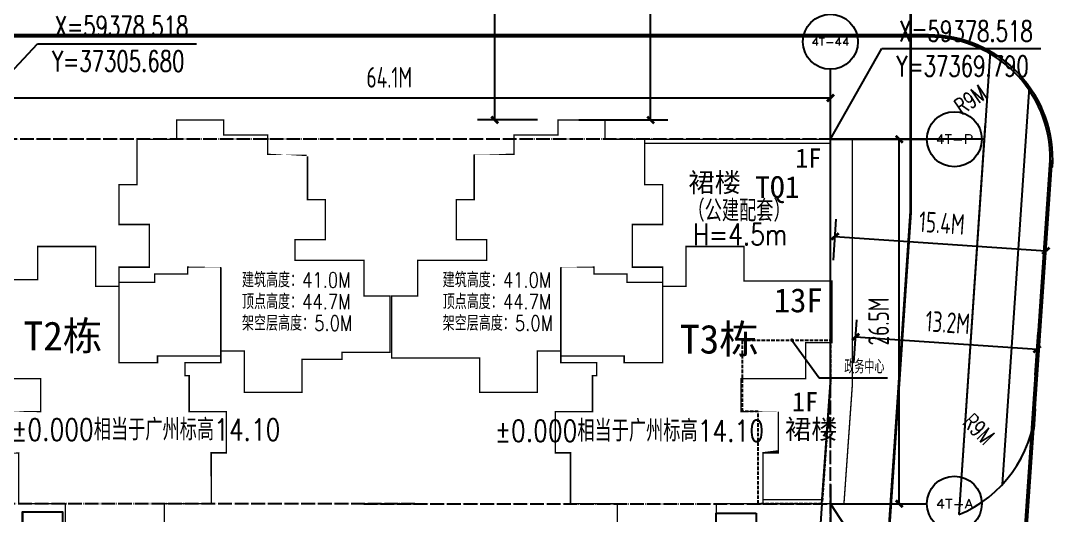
# Model space of a CAD drawing. Extents: x 37173252 to 74842692, y 59158332 to 118813339.
# Drawn here: x 37310942 to 37385918, y 59351171 to 59387142 of the extents above; entities that cross this region are included whole.
import ezdxf
from ezdxf.enums import TextEntityAlignment as Align

# ---------------------------------------------------------------- set-up
doc = ezdxf.new("R2010")
doc.units = 0
doc.header["$LTSCALE"] = 1000
doc.header["$MEASUREMENT"] = 0
doc.linetypes.add('DASH', pattern=[0.35, 0.25, -0.1])
doc.linetypes.add('DOTE', pattern=[2.4200000000000004, 2, -0.2, 0.02, -0.2])
for name, color, linetype in [('@YL', 2, 'Continuous'), ('AXIS_TEXT', 7, 'Continuous'), ('DIM_COOR', 3, 'Continuous'), ('DIM_LEAD', 3, 'Continuous'), ('DL_道路红线_干道网_', 6, 'Continuous'), ('DL_道路红线_支路网_', 1, 'Continuous'), ('DOTE', 16, 'Continuous'), ('PUB_DIM', 3, 'Continuous'), ('PUB_TEXT', 7, 'Continuous'), ('RMJM - P1 - P - 120-1$0$文字说明', 7, 'Continuous'), ('SHAPE', 161, 'Continuous'), ('WALL', 4, 'Continuous'), ('地下轮廓', 5, 'Continuous'), ('屋顶轮廓', 36, 'Continuous')]:
    doc.layers.add(name, color=color, linetype=linetype)
doc.styles.add('_TCH_AXIS', font='COMPLEX', dxfattribs={"bigfont": 'GBCBIG'})
doc.styles.add('_TCH_DIM', font='SIMPLEX', dxfattribs={"bigfont": 'GBCBIG'})
doc.styles.add('_TCH_DIM_T3', font='SIMPLEX', dxfattribs={"width": 0.7058823529411765, "bigfont": 'GBCBIG'})
doc.styles.add('DIM_FONT', font='superos.shx', dxfattribs={"width": 0.8, "bigfont": 'haiwenzw.shx'})
doc.styles.add('RMJM - P1 - P - 120-1$0$RMJM_TEXT', font='arial.ttf', dxfattribs={"height": 2.5})
doc.styles.add('text_zheng', font='simplex.shx', dxfattribs={"width": 0.8, "bigfont": 'hztxt.shx'})
doc.dimstyles.new('_TCH_ARCH&&500', dxfattribs={"dimtxt": 1487.5, "dimasz": 500, "dimexe": 1250, "dimexo": 1500, "dimgap": 631.2500000000001, "dimtad": 1, "dimdec": 0, "dimzin": 0, "dimdsep": 46, "dimtxsty": '_TCH_DIM_T3', "dimblk": 'ARCHTICK', "dimcen": 0.09, "dimclrt": 7, "dimazin": 2, "dimtfac": 1, "dimtdec": 0, "dimtix": 1, "dimtmove": 2, "dimatfit": 3, "dimfxl": 0, "dimtolj": 1, "dimtzin": 0, "dimarcsym": 0})
doc.dimstyles.new('DIMN500', dxfattribs={"dimscale": 5, "dimtxt": 300, "dimasz": 100, "dimexe": 250, "dimexo": 300, "dimgap": 150, "dimtad": 1, "dimdec": 0, "dimzin": 0, "dimdsep": 46, "dimtxsty": 'DIM_FONT', "dimblk": 'ARCHTICK', "dimcen": 0.09, "dimclrt": 7, "dimazin": 2, "dimtfac": 1, "dimtdec": 0, "dimtix": 1, "dimtmove": 2, "dimatfit": 3, "dimldrblk": 'ARCHTICK', "dimfxl": 0, "dimtolj": 1, "dimtzin": 0, "dimarcsym": 0})

# ---------------------------------------------------------------- blocks, each defined once
blk = doc.blocks.new('_ArchTick')
at = {"color": 0, "linetype": 'ByBlock', "const_width": 0.4}
blk.add_lwpolyline([(-0.5, -0.5), (0.5, 0.5)], dxfattribs=at)
blk = doc.blocks.new('*D168')
at = {"layer": 'Defpoints', "color": 0}
for p in [(109475.5444459055, 26741.94624663537), (173585.7575145492, 26742.10581200678), (173585.7746536192, 19855.96616823811)]:
    blk.add_point(p, dxfattribs=at)
at = {"layer": 'PUB_DIM', "color": 0, "lineweight": -2}
for p, q in [((109475.5481792897, 25241.94624664002), (109475.564696129, 18605.80660287057)), ((173585.7612479335, 25242.10581201143), (173585.7777647728, 18605.96616824198)), ((109475.5615849755, 19855.8066028667), (173585.7746536192, 19855.96616823811))]:
    blk.add_line(p, q, dxfattribs=at)
at = {"layer": 'PUB_DIM', "color": 0, "lineweight": -2, "xscale": 500, "yscale": 500, "zscale": 500}
for p, rotation in [((109475.5615849755, 19855.8066028667), 180.0001426047723), ((173585.7746536192, 19855.96616823811), 0.0001426047723220406)]:
    blk.add_blockref('_ArchTick', p, dxfattribs=dict(at, rotation=rotation))
at = {"layer": 'PUB_DIM', "color": 7, "insert": (141530.6643859131, 21355.88638554776), "char_height": 1500, "attachment_point": 5, "rotation": 0.0001426047723220406, "style": 'DIM_FONT'}
blk.add_mtext('\\A1;64.1M', dxfattribs=at)
blk = doc.blocks.new('*D169')
at = {"layer": 'Defpoints', "color": 0}
for p in [(173585.6067557804, 53355.97943310195), (109475.4586825192, 47543.83049745772), (173585.6212213733, 47543.99006270337)]:
    blk.add_point(p, dxfattribs=at)
at = {"layer": 'PUB_DIM', "color": 0, "lineweight": -2}
for p, q in [((109475.454949135, 49043.83049745308), (109475.4411057728, 54605.81986785243)), ((173585.6174879891, 49043.99006269873), (173585.6036446269, 54605.97943309808)), ((109475.4442169263, 53355.81986785631), (173585.6067557804, 53355.97943310195))]:
    blk.add_line(p, q, dxfattribs=at)
at = {"layer": 'PUB_DIM', "color": 0, "lineweight": -2, "xscale": 500, "yscale": 500, "zscale": 500}
for p, rotation in [((109475.4442169263, 53355.81986785631), 180.0001426047723), ((173585.6067557804, 53355.97943310195), 0.0001426047723220406)]:
    blk.add_blockref('_ArchTick', p, dxfattribs=dict(at, rotation=rotation))
at = {"layer": 'PUB_DIM', "color": 7, "insert": (141530.5217529691, 54855.89965047449), "char_height": 1500, "attachment_point": 5, "rotation": 0.0001426047723220406, "style": 'DIM_FONT'}
blk.add_mtext('\\A1;64.1M', dxfattribs=at)
blk = doc.blocks.new('*D170')
at = {"layer": 'Defpoints', "color": 0}
for p in [(172022.0589720851, 50355.95575243531), (178585.7025939317, 50355.95575243531), (172022.0589720851, 23855.95575234219)]:
    blk.add_point(p, dxfattribs=at)
at = {"layer": 'PUB_DIM', "color": 0, "lineweight": -2}
for p, q in [((173522.0589720851, 50355.95575243531), (179835.7025939317, 50355.95575243531)), ((178585.7025939317, 23855.95575234218), (178585.7025939317, 50355.95575243531)), ((173522.0589720851, 23855.95575234218), (179835.7025939317, 23855.95575234218))]:
    blk.add_line(p, q, dxfattribs=at)
at = {"layer": 'PUB_DIM', "color": 0, "lineweight": -2, "xscale": 500, "yscale": 500, "zscale": 500}
for p, rotation in [((178585.7025939317, 50355.95575243531), 90), ((178585.7025939317, 23855.95575234218), 270)]:
    blk.add_blockref('_ArchTick', p, dxfattribs=dict(at, rotation=rotation))
at = {"layer": 'PUB_DIM', "color": 7, "insert": (177085.7025939317, 37105.95575238878), "char_height": 1500, "attachment_point": 5, "rotation": 90, "style": 'DIM_FONT'}
blk.add_mtext('\\A1;26.5M', dxfattribs=at)
blk = doc.blocks.new('T2T3lkx')
at = {"layer": 'SHAPE', "const_width": 100}
for points in [[(126182.7408418109, 109634.1154297306), (123282.805865579, 109634.1082120165), (123282.805865579, 106334.1154297306), (121982.7408418109, 106334.1154297306), (121982.7405787456, 103434.1154297306), (124182.8017765404, 103434.4895577106), (124182.7408418109, 100334.1154297306), (121982.7408418109, 100334.1154297306), (121982.7408416246, 98934.11542973062), (120282.6549417264, 98934.11542973062), (120282.6516942655, 101834.115429969), (116082.8057474546, 101834.115429969), (116082.7404603411, 99434.11542693665), (113182.810671172, 99434.11543677817), (113182.7408410658, 98934.11542973062), (109682.6550111224, 98934.03037158842), (109682.7692264919, 94834.0303619816), (111582.7408412521, 94834.11543166847), (111582.740841252, 92234.29128712555), (116282.7408414383, 92234.11542958906), (116282.7408414383, 89834.11542968592), (113582.7408412521, 89834.11619267007), (113582.7408414383, 86834.11542964121), (114682.8018221323, 86834.11816760845), (114682.8110307171, 83134.29128722241), (118082.7408533593, 83134.11542968592), (118082.7408533593, 81534.11542964121), (125282.7408293311, 81534.11542964121), (125282.7408293311, 83134.11542968592), (128682.8127513196, 83134.29128722241), (128682.7408418109, 86834.11542964121), (129782.7408412521, 86834.11542964121), (129782.8089079968, 89834.11542968592), (127082.7408412521, 89834.11542968592), (127082.7408412521, 92434.11581120035), (126782.7408418332, 92434.11581120035), (126782.7408418332, 93384.11542958906), (129382.7408410658, 93384.11542963772), (129382.7408410658, 94234.11542958906), (131082.7408414383, 94234.11542958906), (131082.9019094623, 91234.11542968592), (135282.7408416246, 91234.11542968592), (135282.8259095599, 93634.11543224892), (138182.9284686766, 93634.11543792626), (138182.9284686766, 94134.11543792626), (141682.9084543811, 94134.12414910627), (141682.6554851656, 98234.11543195834), (139782.7408416246, 98234.11543195834), (139782.6554851656, 100834.1154296859), (134782.6555011698, 100834.3999512151), (134782.7408414383, 102334.1154296495), (136982.7412232806, 102334.1154296495), (136982.7412232806, 105234.1154296412), (135682.7408418109, 105234.1154296412), (135682.7408416246, 108534.1154296859), (132782.7408414383, 108534.1154297381), (132782.7408414383, 109934.1154295444), (129582.7408412521, 109934.1154295444), (129582.7408412521, 111034.1154296412), (126182.7408418109, 111034.1154296412)], [(157292.9989095125, 109634.1154297306), (160192.9338857443, 109634.1082120165), (160192.9338857443, 106334.1154297306), (161492.9989095125, 106334.1154297306), (161492.9991725779, 103434.1154297306), (159292.9379747829, 103434.4895577106), (159292.9989095125, 100334.1154297306), (161492.9989095125, 100334.1154297306), (161492.9989096988, 98934.11542973062), (163193.0848095969, 98934.11542973062), (163193.0880570579, 101834.115429969), (167392.9340038688, 101834.115429969), (167392.9277816316, 99334.14353556553), (170292.9290807677, 99334.13631768624), (170292.9290807677, 99334.13631768624), (173792.9705248314, 99333.96047819383), (173792.9705248314, 94834.0303619816), (171892.9989100713, 94834.11543166847), (171892.9989100713, 92234.29128712555), (167192.9989098851, 92234.11542958906), (167192.9989098851, 89834.11542968592), (169892.9989100713, 89834.11619267007), (169892.9989098851, 86834.11542964121), (168792.937929191, 86834.11816760845), (168792.9287206063, 83134.29128722241), (165392.9988979641, 83134.11542968592), (165392.9988979641, 81534.11542964121), (158192.9989219923, 81534.11542964121), (158192.9989219923, 83134.11542968592), (154792.9270000038, 83134.29128722241), (154792.9989095125, 86834.11542964121), (153692.9989100713, 86834.11542964121), (153692.9308433265, 89834.11542968592), (156392.9989100713, 89834.11542968592), (156392.9989100713, 92434.11581120035), (156692.9989094902, 92434.11581120035), (156692.9989094902, 93384.11542958906), (154092.9989102576, 93384.11542963772), (154092.9989102576, 94234.11542958906), (152392.9989098851, 94234.11542958906), (152392.8378418612, 91234.11542968592), (148192.9989096988, 91234.11542968592), (148192.9103059365, 93733.87081959238), (145292.8112826468, 93733.87082252814), (145292.8112826468, 93733.87082252814), (141792.8312969422, 93733.87082252814), (141793.0842661578, 98234.11543195834), (143692.9989096988, 98234.11543195834), (143693.0842661578, 100834.1154296859), (148693.0842501535, 100834.3999512151), (148692.9989098851, 102334.1154296495), (146492.9985280428, 102334.1154296495), (146492.9985280428, 105234.1154296412), (147792.9989095125, 105234.1154296412), (147792.9989096988, 108534.1154296859), (150692.9989098851, 108534.1154297381), (150692.9989098851, 109934.1154295444), (153892.9989100713, 109934.1154295444), (153892.9989100713, 111034.1154296412), (157292.9989095125, 111034.1154296412)], [(129382.7408408721, 100334.1151661404), (126982.7408416246, 100334.1149614655), (126982.7408416246, 99834.11516614043), (124582.7407194351, 99834.1153947466), (124582.7406622817, 99234.11554747605), (121982.7407190625, 99234.11554747605), (121982.7407190625, 93385.35603986465), (124782.7407194351, 93384.11516789132), (124782.7407194351, 93884.11516620003), (129382.7408410658, 93884.11516620003)], [(154092.9987878494, 100334.1151661404), (156492.9987870968, 100334.1149614655), (156492.9987870968, 99834.11516614043), (158892.9989092864, 99834.1153947466), (158892.9989664398, 99234.11554747605), (161492.9989096589, 99234.11554747605), (161492.9989096589, 93385.35603986465), (158692.9989092864, 93384.11516789132), (158692.9989092864, 93884.11516620003), (154092.9987876556, 93884.11516620003)]]:
    blk.add_lwpolyline(points, close=True, dxfattribs=at)
for points in [[(168792.9287207829, 83134.36227715283), (174665.9193848195, 83133.1630319751), (175282.9432061429, 91874.84604151506), (175282.9432061429, 109634.2826484959), (157292.9989095125, 109634.2932025522)], [(168792.9294680765, 83434.61002484051), (173085.6453705401, 83434.61002484051), (173682.8590000957, 91929.75149969361), (173686.4130141361, 109334.6096031846), (160192.9338857443, 109334.6096031846)]]:
    blk.add_lwpolyline(points, dxfattribs=at)
blk = doc.blocks.new('gjwz')
at = {"color": 251, "linetype": 'DASH'}
blk.add_lwpolyline([(35827181.17989774, 59363918.40410327), (35833581.16597429, 59363918.29174217), (35833580.37758657, 59360818.46400593), (35832964.15817091, 59352018.31883403), (35828330.99971575, 59352018.37089462), (35828330.99992124, 59358718.4896326), (35827181.17955632, 59358718.48966787), (35827181.27084841, 59363918.40410168)], dxfattribs=at)
blk = doc.blocks.new('*D120')
at = {"layer": 'Defpoints', "color": 0}
for p in [(37385446.98431012, 59370406.53683203), (37369899.85313798, 59368218.07345139), (37385225.59909425, 59367169.82140337)]:
    blk.add_point(p, dxfattribs=at)
at = {"layer": 'PUB_DIM', "color": 0, "lineweight": -2}
for p, q in [((37370002.21115059, 59369714.57698873), (37370206.53669769, 59372701.87516116)), ((37370121.23835385, 59371454.78888005), (37385446.98431012, 59370406.53683203)), ((37385327.95710686, 59368666.3249407), (37385532.28265397, 59371653.62311315))]:
    blk.add_line(p, q, dxfattribs=at)
at = {"layer": 'PUB_DIM', "color": 0, "lineweight": -2, "xscale": 500, "yscale": 500, "zscale": 500}
for p, rotation in [((37370121.23835385, 59371454.78888005), 176.08717121046), ((37385446.98431012, 59370406.53683203), 356.08717121046)]:
    blk.add_blockref('_ArchTick', p, dxfattribs=dict(at, rotation=rotation))
at = {"layer": 'PUB_DIM', "color": 7, "insert": (37377886.4693446, 59372427.16639338), "char_height": 1500, "attachment_point": 5, "rotation": 356.08717121046004, "style": 'DIM_FONT'}
blk.add_mtext('\\A1;15.4M', dxfattribs=at)
blk = doc.blocks.new('*D121')
at = {"layer": 'Defpoints', "color": 0}
for p in [(37384806.9694829, 59363247.5032184), (37371389.8258193, 59360758.95901472), (37384575.07320347, 59359857.11302214)]:
    blk.add_point(p, dxfattribs=at)
at = {"layer": 'PUB_DIM', "color": 0, "lineweight": -2}
for p, q in [((37371492.18383191, 59362255.46255206), (37371707.02044258, 59365396.43549211)), ((37384677.43121608, 59361353.61655948), (37384892.26782674, 59364494.58949952)), ((37371621.72209873, 59364149.34921099), (37384806.9694829, 59363247.5032184))]:
    blk.add_line(p, q, dxfattribs=at)
at = {"layer": 'PUB_DIM', "color": 0, "lineweight": -2, "xscale": 500, "yscale": 500, "zscale": 500}
for p, rotation in [((37371621.72209873, 59364149.34921099), 176.0871712104492), ((37384806.9694829, 59363247.5032184), 356.0871712104492)]:
    blk.add_blockref('_ArchTick', p, dxfattribs=dict(at, rotation=rotation))
at = {"layer": 'PUB_DIM', "color": 7, "insert": (37378316.70380343, 59365194.92975203), "char_height": 1500, "attachment_point": 5, "rotation": 356.08717121044924, "style": 'DIM_FONT'}
blk.add_mtext('\\A1;13.2M', dxfattribs=at)
blk = doc.blocks.new('*D131')
at = {"layer": 'Defpoints', "color": 0}
for p in [(37349999.88152321, 59407418.51613791), (37356724.96872355, 59407418.51613791), (37349999.88152321, 59379918.22840284)]:
    blk.add_point(p, dxfattribs=at)
at = {"layer": 'PUB_DIM', "color": 0, "lineweight": -2}
for p, q in [((37351499.88152321, 59407418.51613791), (37357974.96872355, 59407418.51613791)), ((37356724.96872355, 59379918.22840284), (37356724.96872355, 59407418.51613791)), ((37351499.88152321, 59379918.22840284), (37357974.96872355, 59379918.22840284))]:
    blk.add_line(p, q, dxfattribs=at)
at = {"layer": 'PUB_DIM', "color": 0, "lineweight": -2, "xscale": 500, "yscale": 500, "zscale": 500}
for p, rotation in [((37356724.96872355, 59407418.51613791), 90), ((37356724.96872355, 59379918.22840284), 270)]:
    blk.add_blockref('_ArchTick', p, dxfattribs=dict(at, rotation=rotation))
at = {"layer": 'PUB_DIM', "color": 7, "insert": (37355224.96872354, 59393668.37227038), "char_height": 1500, "attachment_point": 5, "rotation": 90, "style": 'DIM_FONT'}
blk.add_mtext('\\A1;27.5M', dxfattribs=at)
blk = doc.blocks.new('gdzh')
at = {"layer": 'PUB_TEXT', "style": 'text_zheng', "width": 0.8}
for s, p in [('建筑高度：41.0M', (37262342.91724998, 59367741.58838728)), ('顶点高度：44.7M', (37262342.91724998, 59366162.16232973)), ('架空层高度：5.0M', (37262342.91724998, 59364599.57123986))]:
    blk.add_text(s, height=1093.0626, dxfattribs=at).set_placement(p)
blk = doc.blocks.new('*D266')
at = {"layer": 'Defpoints', "color": 0}
for p in [(37345386.02057363, 59429841.72765085), (37349988.08591331, 59429842.81497418), (37349999.88152321, 59379918.22840282)]:
    blk.add_point(p, dxfattribs=at)
at = {"layer": 'PUB_DIM', "color": 0, "lineweight": -2}
for p, q in [((37348488.08595517, 59429842.46057136), (37344136.02060852, 59429841.43231517)), ((37345397.81618353, 59379917.14107949), (37345386.02057363, 59429841.72765085)), ((37348499.88156507, 59379917.874), (37344147.81621842, 59379916.84574381))]:
    blk.add_line(p, q, dxfattribs=at)
at = {"layer": 'PUB_DIM', "color": 0, "lineweight": -2, "xscale": 500, "yscale": 500, "zscale": 500}
for p, rotation in [((37345386.02057363, 59429841.72765085), 90.01353719074758), ((37345397.81618353, 59379917.14107949), 270.0135371907476)]:
    blk.add_blockref('_ArchTick', p, dxfattribs=dict(at, rotation=rotation))
at = {"layer": 'PUB_DIM', "color": 7, "insert": (37346766.91834022, 59404879.75923443), "char_height": 1487.5, "attachment_point": 5, "rotation": 270.01353719074757, "style": '_TCH_DIM_T3'}
blk.add_mtext('\\A1;49.9M', dxfattribs=at)
blk = doc.blocks.new('T2T3swzx')
at = {"layer": 'DOTE', "color": 16, "linetype": 'DOTE', "ltscale": 0.5}
for p, q in [((173585.6477559168, 19459.24461178854), (173585.7335867916, 53944.39398297295)), ((176192.0207147856, 50355.91566505656), (106869.1714870367, 50355.91539127752)), ((143391.9822898243, 23855.91539118066), (106869.2004106228, 23855.91539118066)), ((139669.209911998, 23855.9156649597), (176191.991791207, 23855.9156649597))]:
    blk.add_line(p, q, dxfattribs=at)
at = {"layer": 'PUB_DIM'}
for p, q in [((173585.6477555182, 53944.55327449832), (173585.6440321626, 55440.5239712619)), ((178192.0207147856, 50355.91566505656), (180592.0207147856, 50355.91566505656)), ((178192.0207147856, 23855.9156649597), (180592.0207147856, 23855.9156649597))]:
    blk.add_line(p, q, dxfattribs=at)
for centre in [(173585.6368042578, 57440.52397124884), (182592.0207147856, 50355.91566505656), (182592.0207147856, 23855.9156649597)]:
    blk.add_circle(centre, 2000, dxfattribs=at)
at = {"layer": 'AXIS_TEXT', "style": '_TCH_AXIS'}
for s, height, p, p2 in [('4T-44', 559.366157125685, (172213.8578951163, 57160.840892686), (174957.4157133994, 57160.840892686)), ('4T-P', 686.7921756227206, (181234.7885581978, 50012.5195772452), (183949.2528713733, 50012.5195772452)), ('4T-A', 679.0997501017326, (181233.8212145821, 23516.36578990883), (183950.220214989, 23516.36578990883))]:
    blk.add_text(s, height=height, dxfattribs=at).set_placement(p, p2, align=Align.FIT)
at = {"layer": 'PUB_DIM'}
for p1, p2, distance, text, picture, middle in [((109475.4586825192, 47543.83049745773), (173585.6212213733, 47543.99006270338), 5811.989370416575, '64.1M', '*D169', (141530.5217529691, 54855.89965047449)), ((172022.0589720851, 23855.95575234219), (172022.0589720851, 50355.95575243531), -6563.643621846597, '26.5M', '*D170', (177085.7025939317, 37105.95575238878)), ((109475.5444459055, 26741.94624663537), (173585.7575145492, 26742.10581200678), -6886.13964379, '64.1M', '*D168', (141530.6643859131, 21355.88638554776))]:
    dim = blk.add_aligned_dim(p1=p1, p2=p2, distance=distance, text=text, dimstyle='DIMN500', dxfattribs=at)
    dim.commit()
    dim.dimension.update_dxf_attribs({"geometry": picture, "text_midpoint": middle})

msp = doc.modelspace()

# ---------------------------------------------------------------- linework, layer by layer
at = {"layer": '@YL'}
msp.add_line((37379141.04891389, 59351226.35625085), (37381423.33890148, 59384893.16628911), dxfattribs=at)
msp.add_lwpolyline([(37379132.92605984, 59351222.98762725, 0.2849150459885871), (37384668.5678532, 59358927.31561171), (37384566.86470541, 59357432.22976114)], format="xyb", dxfattribs=at)
for points in [[(37368257.25695705, 59338533.94993128), (37369191.65443165, 59352016.85651574)], [(37311079.45618303, 59347087.49382931), (37311079.45618303, 59351418.39083291), (37313979.57544109, 59351418.40373093), (37313979.57544109, 59350318.22812905), (37320279.57541706, 59350318.228129), (37320279.57541706, 59347087.49382931), (37311079.45618303, 59347087.49382931)], [(37311079.45618303, 59351418.39083291), (37311079.45618303, 59347087.49382931)], [(37364390.00715348, 59351320.98980752), (37364390.0071535, 59347320.91856968), (37353789.72744121, 59347320.91856968), (37353789.72744121, 59350317.98352174), (37361489.95634063, 59350317.98352174), (37361489.95634063, 59351321.00122534), (37364390.00714318, 59351320.82261398)]]:
    msp.add_lwpolyline(points, dxfattribs=at)
at = {"layer": 'DIM_COOR', "color": 3}
for p, q in [((37305679.632871, 59378518.40399702), (37312168.91527982, 59385463.97870578)), ((37312168.91527982, 59385463.97870578), (37323718.91527982, 59385463.97870578)), ((37369789.90644182, 59378518.2281505), (37373528.87433971, 59385103.6818939)), ((37373528.87433971, 59385103.6818939), (37385078.87433971, 59385103.6818939)), ((37369789.82402111, 59352017.47672601), (37374108.24015277, 59345390.34215099))]:
    msp.add_line(p, q, dxfattribs=at)
at = {"layer": 'DIM_LEAD'}
for p, q in [((37366989.70512808, 59363918.34090509), (37368976.13213919, 59361162.9434107)), ((37368976.13213919, 59361162.9434107), (37373942.04916809, 59361162.9434107))]:
    msp.add_line(p, q, dxfattribs=at)
at = {"layer": 'DIM_LEAD', "const_width": 120}
msp.add_lwpolyline([(37366954.61729328, 59363967.01167505, 1), (37367024.79296289, 59363869.67013513, 1)], format="xyb", close=True, dxfattribs=at)
at = {"layer": 'DL_道路红线_干道网_', "color": 8}
msp.add_line((37382289.25918422, 59353419.24062902), (37384254.86749376, 59382314.6352746), dxfattribs=at)
for points in [[(37369171.49105217, 59352018.22812897), (37369789.90643969, 59360818.46400593), (37369789.90644182, 59378518.2281505)], [(37380989.68393555, 59378518.22814915), (37369789.90643969, 59378518.2281505)]]:
    msp.add_lwpolyline(points, dxfattribs=at)
at = {"layer": 'DL_道路红线_支路网_', "color": 4}
for p, q in [((37376918.10037275, 59386101.80795921), (37268462.35921736, 59386101.80795921)), ((37380637.87772871, 59300096.01763686), (37385897.40148928, 59376991.76533222))]:
    msp.add_line(p, q, dxfattribs=at)
at = {"layer": 'DL_道路红线_支路网_', "color": 8}
for p, q in [((37376918.10037275, 59385951.80795921), (37268462.35921736, 59385951.80795921)), ((37380488.22737498, 59300106.25343812), (37385747.75113555, 59377002.00113349))]:
    msp.add_line(p, q, dxfattribs=at)
at = {"layer": 'DL_道路红线_支路网_'}
msp.add_line((37379141.04891389, 59351226.35625085), (37381069.72046505, 59379694.80361981), dxfattribs=at)
at = {"layer": 'DL_道路红线_支路网_', "color": 4}
for points in [[(37365891.21469946, 59386101.95853534), (37376918.11063449, 59386101.95853534, -0.4342498155021459), (37385897.35934162, 59376491.14542522), (37385897.40148928, 59376491.76533223)], [(37376918.10037275, 59386101.80795921, -0.1318486523326041), (37381423.33890148, 59384893.16628911, -0.002730662278325892)]]:
    msp.add_lwpolyline(points, format="xyb", dxfattribs=at)
msp.add_arc((37376918.10037275, 59377101.80795921), 9000, 356.1084517228389, 90, dxfattribs=at)
at = {"layer": 'DL_道路红线_支路网_', "color": 8}
msp.add_arc((37376918.10037275, 59377101.80795921), 8850, 356.1084517228389, 90, dxfattribs=at)
at = {"layer": 'PUB_DIM'}
for points in [[(37379291.58608769, 59379602.72344228, 0, 0, 0), (37383253.82253011, 59382312.09281068, 264, 0, 0), (37383914.19527052, 59382763.65437207, 0, 0, 0)], [(37378671.93870399, 59357771.8348098, 0, 0, 0), (37382071.24605383, 59354382.92502325, 264, 0, 0), (37382637.7972788, 59353818.10672549, 0, 0, 0)]]:
    msp.add_lwpolyline(points, format="xyseb", dxfattribs=at)
at = {"layer": 'WALL'}
msp.add_line((37369789.90643205, 59368718.40313438), (37369789.90643013, 59371218.40313876), dxfattribs=at)
at = {"layer": '地下轮廓', "linetype": 'DASH', "ltscale": 3, "const_width": 200}
msp.add_lwpolyline([(37295953.03053988, 59292218.25986616), (37324852.850707, 59292218.25986615), (37324852.850707, 59291768.25983761), (37341163.13050243, 59291768.25983761), (37341163.13050047, 59292218.25986615), (37341163.2131599, 59293315.21113662), (37350288.13038904, 59293315.21618024), (37364063.29529119, 59293315.21618), (37364063.29530828, 59308063.27329142), (37371187.53320004, 59308063.27328844), (37375628.62157986, 59373349.42451799), (37375628.62154731, 59397013.27356486), (37351228.6223854, 59397013.27337966), (37351228.62157609, 59402363.27329619), (37262628.62158249, 59402363.27329619)], dxfattribs=at)

# ---------------------------------------------------------------- block references
for name, p in [('gjwz', (1536208.814434528, 0)), ('T2T3swzx', (37196204.16532453, 59328162.48859544)), ('gdzh', (64682.06215664744, 0)), ('gdzh', (79266.59983634949, 0))]:
    msp.add_blockref(name, p)
at = {"layer": '屋顶轮廓'}
msp.add_blockref('T2T3lkx', (37196106.88261314, 59268884.1129732), dxfattribs=at)

# ---------------------------------------------------------------- texts
at = {"layer": 'PUB_DIM', "color": 7, "style": '_TCH_DIM', "width": 0.7058823529411765}
for rotation, p in [(34.36424251275432, (37379336.72422226, 59380245.36451535)), (315.087760308169, (37379311.75586694, 59357847.06112169))]:
    msp.add_text('R9M', height=1190, rotation=rotation, dxfattribs=at).set_placement(p)
at = {"layer": 'PUB_TEXT'}
for s, height, style, width, p in [('X=59378.518', 1487.5, '_TCH_DIM', 0.7058823529411765, (37313418.91527982, 59385988.97870578)), ('X=59378.518', 1487.5, '_TCH_DIM', 0.7058823529411765, (37374778.87433971, 59385628.6818939)), ('Y=37305.680', 1487.5, '_TCH_DIM', 0.7058823529411765, (37313218.91527982, 59383451.47870578)), ('Y=37369.790', 1487.5, '_TCH_DIM', 0.7058823529411765, (37374578.87433971, 59383091.1818939)), ('（公建配套）', 1561.518, 'text_zheng', 0.8, (37359405.2839803, 59372542.10074861)), ('H=4.5m', 1561.518, 'text_zheng', 0.8, (37359785.49209831, 59370824.16520999)), ('±0.000相当于广州标高14.10', 1561.518, 'text_zheng', 0.8, (37310259.81850528, 59356620.48591354)), ('±0.000相当于广州标高14.10', 1561.518, 'text_zheng', 0.8, (37345402.11212925, 59356539.7023941))]:
    msp.add_text(s, height=height, dxfattribs=dict(at, style=style, width=width)).set_placement(p)
at = {"layer": 'PUB_TEXT', "style": '_TCH_DIM'}
msp.add_text('政务中心', height=1012.765957446808, dxfattribs=at).set_placement((37370800.98533831, 59361477.9434107))
at = {"layer": 'RMJM - P1 - P - 120-1$0$文字说明', "attachment_point": 3, "style": 'RMJM - P1 - P - 120-1$0$RMJM_TEXT'}
for s, insert, char_height, width in [('{\\fSimSun|b0|i0|c134|p2;1F}', (37369133.65108348, 59377845.29356471), 1400, 3283.243638706208), ('{\\fSimSun|b0|i0|c134|p2;裙楼}', (37363285.61929443, 59376073.94133729), 1400, 4931.788064134122), ('{\\fSimSun|b0|i0|c134|p2;TQ1}', (37367540.72599029, 59375831.38154315), 1575, 10913.1821339488), ('{\\fSimSun|b0|i0|c134|p2;13F}', (37369239.48380092, 59367683.06318791), 1750, 4104.054548382759), ('{\\fSimSun|b0|i0|c134|p2;T2栋}', (37316874.90728045, 59365268.64150604), 2100, 7088.324009370805), ('{\\fSimSun|b0|i0|c134|p2;T3栋}', (37364577.2025085, 59365034.52984848), 2100, 7088.324009370805), ('{\\fSimSun|b0|i0|c134|p2;1F}', (37368900.94315494, 59360133.08136038), 1400, 3283.243638706208), ('{\\fSimSun|b0|i0|c134|p2;裙楼}', (37370306.48915333, 59358138.45899292), 1400, 4931.788064134122)]:
    msp.add_mtext(s, dxfattribs=dict(at, insert=insert, char_height=char_height, width=width))

# ---------------------------------------------------------------- dimensions: what is measured, and where the dimension line sits
at = {"layer": 'PUB_DIM'}
for p1, p2, distance, text, dimstyle, picture, middle in [((37349999.88152321, 59379918.22840284), (37349988.08591332, 59429842.8149742), 4602.065468142097, '49.9M', '_TCH_ARCH&&500', '*D266', (37346766.91834022, 59404879.75923443)), ((37349999.88152321, 59379918.22840284), (37349999.88152321, 59407418.51613791), -6725.087200343609, '27.5M', 'DIMN500', '*D131', (37355224.96872354, 59393668.37227038)), ((37369899.85313798, 59368218.07345139), (37385225.59909426, 59367169.82140338), 3244.2777593582173, '15.4M', 'DIMN500', '*D120', (37377886.4693446, 59372427.16639338)), ((37371389.82581929, 59360758.95901471), (37384575.07320346, 59359857.11302213), 3398.31157596525, '13.2M', 'DIMN500', '*D121', (37378316.70380343, 59365194.92975203))]:
    dim = msp.add_aligned_dim(p1=p1, p2=p2, distance=distance, text=text, dimstyle=dimstyle, dxfattribs=at)
    dim.commit()
    dim.dimension.update_dxf_attribs({"geometry": picture, "text_midpoint": middle})

doc.saveas('drawing.dxf')
